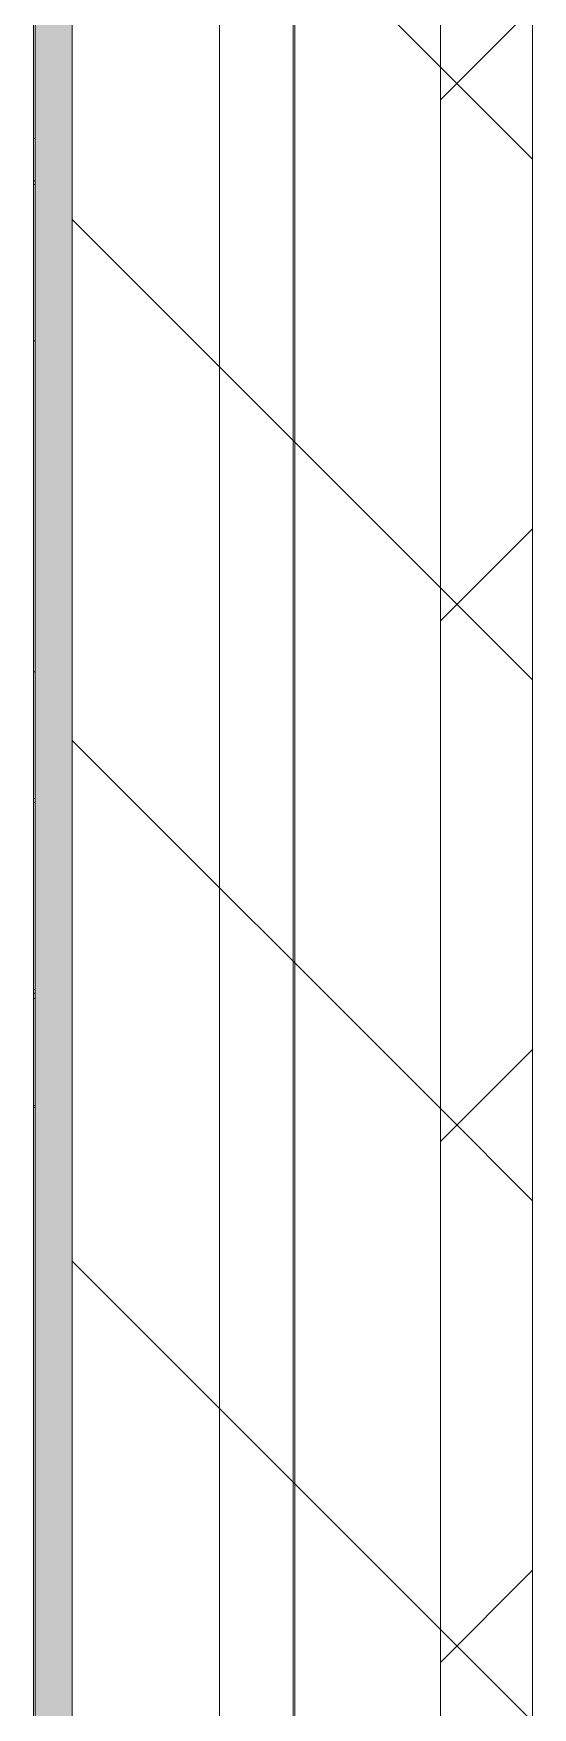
# Model space of a CAD drawing. Header units: millimetres. Extents: x -249154 to 415037, y -45458 to 354837.
# Drawn here: x 107174 to 107445, y 538 to 1447 of the extents above; entities that cross this region are included whole.
import ezdxf

# ---------------------------------------------------------------- set-up
doc = ezdxf.new("R2010")
doc.units = ezdxf.units.MM
for name, color, linetype, lineweight in [('A-FLOR', 7, 'Continuous', 9), ('A-GENM-3', 7, 'Continuous', 5), ('A-WALL', 7, 'Continuous', 5), ('I-WALL', 7, 'Continuous', 5), ('Оси', 7, 'Continuous', 9)]:
    doc.layers.add(name, color=color, linetype=linetype, lineweight=lineweight)
doc.layers.add('A-WALL-1', color=9, linetype='Continuous', lineweight=5, true_color=0x808080)
doc.layers.add('A-WALL-FNSH-1', color=9, linetype='Continuous', lineweight=5, true_color=0x808080)

# ---------------------------------------------------------------- blocks, each defined once
blk = doc.blocks.new('Рисунок_горы - Рисунок_горы-31934381-Объем проектирования 1 этажа')
at = {"layer": 'A-GENM-3'}
for p, q in [((107109, 5509.4), (107109, 170.32)), ((107109, 1247.54), (107109, 1581.05)), ((107109, 1293.11), (107109, 1296.39)), ((107109, 950.11), (107109, 1139.26)), ((107109, 1139.26), (107109, 950.11)), ((107109, 1122.44), (107109, 1119.86)), ((107109, 1119.86), (107109, 756.67)), ((107109, 688.32), (107109, 1080.62)), ((107109, 988.4), (107109, 946.8)), ((107109, 928.03), (107109, 950.11)), ((107109, 950.11), (107109, 928.03)), ((107109, 800.04), (107109, 928.03)), ((107109, 928.03), (107109, 800.04)), ((107109, 756.67), (107109, 692.59)), ((107109, 692.59), (107109, 688.32))]:
    blk.add_line(p, q, dxfattribs=at)
for points, knots in [([(107109, 1883.21), (107109, 1883.21), (107109, 1772.03), (107109, 1712.27), (107109, 1580.91)], [0.05882353, 0.05882353, 0.05882353, 0.05882353, 0.05882354, 0.11764706, 0.11764706, 0.11764706, 0.11764706]), ([(107109, 1580.91), (107109, 1580.91), (107109, 1528.61), (107109, 1484.2), (107109, 1440.43)], [0.11764706, 0.11764706, 0.11764706, 0.11764706, 0.11764707, 0.17647059, 0.17647059, 0.17647059, 0.17647059]), ([(107109, 1440.43), (107109, 1440.43), (107109, 1388), (107109, 1350.43), (107109, 1277.25)], [0.17647059, 0.17647059, 0.17647059, 0.17647059, 0.1764706, 0.23529412, 0.23529412, 0.23529412, 0.23529412]), ([(107109, 1280.45), (107109, 1280.45), (107109, 1311.26), (107109, 1344.39), (107109, 1378.07)], [0.52941176, 0.52941176, 0.52941176, 0.52941176, 0.52941177, 0.55016053, 0.55016053, 0.55016053, 0.55016053]), ([(107109, 1296.39), (107109, 1296.39), (107109, 1296.6), (107109, 1296.78), (107109, 1296.93)], [0.6567164179, 0.6567164179, 0.6567164179, 0.6567164179, 0.6567164279, 0.6571891887, 0.6571891887, 0.6571891887, 0.6571891887]), ([(107109, 1284.56), (107109, 1284.56), (107109, 1286.88), (107109, 1288.14), (107109, 1288.92)], [0.626865672, 0.626865672, 0.626865672, 0.626865672, 0.626865682, 0.631675383, 0.631675383, 0.631675383, 0.631675383]), ([(107109, 1141.91), (107109, 1141.91), (107109, 1191.47), (107109, 1233.34), (107109, 1280.45)], [0.47058824, 0.47058824, 0.47058824, 0.47058824, 0.47058825, 0.52941176, 0.52941176, 0.52941176, 0.52941176]), ([(107109, 1280.45), (107109, 1280.45), (107109, 1233.34), (107109, 1191.47), (107109, 1141.91)], [0.856115108, 0.856115108, 0.856115108, 0.856115108, 0.856115118, 0.863309353, 0.863309353, 0.863309353, 0.863309353]), ([(107109, 1277.25), (107109, 1277.25), (107109, 1224.53), (107109, 1174), (107109, 1122.44)], [0.23529412, 0.23529412, 0.23529412, 0.23529412, 0.23529413, 0.29411765, 0.29411765, 0.29411765, 0.29411765]), ([(107109, 1267.65), (107109, 1267.65), (107109, 1262.18), (107109, 1254.97), (107109, 1250.35)], [0.67164179, 0.67164179, 0.67164179, 0.67164179, 0.6716418, 0.68368998, 0.68368998, 0.68368998, 0.68368998]), ([(107109, 1136.48), (107109, 1136.48), (107109, 1144.18), (107109, 1149.52), (107109, 1152.87)], [0.4, 0.4, 0.4, 0.4, 0.40000001, 0.42984539, 0.42984539, 0.42984539, 0.42984539]), ([(107109, 1141.91), (107109, 1141.91), (107109, 1136.39), (107109, 1133.63), (107109, 1127.21)], [0.52238806, 0.52238806, 0.52238806, 0.52238806, 0.52238807, 0.53731343, 0.53731343, 0.53731343, 0.53731343]), ([(107109, 1141.91), (107109, 1141.91), (107109, 1141.05), (107109, 1139.91), (107109, 1139.39)], [0.863309353, 0.863309353, 0.863309353, 0.863309353, 0.863309363, 0.869851372, 0.869851372, 0.869851372, 0.869851372]), ([(107109, 1127.21), (107109, 1127.21), (107109, 1128.34), (107109, 1129.35), (107109, 1130.28)], [0.41176471, 0.41176471, 0.41176471, 0.41176471, 0.41176472, 0.42207081, 0.42207081, 0.42207081, 0.42207081]), ([(107109, 1127.21), (107109, 1127.21), (107109, 1125.11), (107109, 1123.19), (107109, 1121.9)], [0.53731343, 0.53731343, 0.53731343, 0.53731343, 0.53731344, 0.54781179, 0.54781179, 0.54781179, 0.54781179]), ([(107109, 1122.44), (107109, 1122.44), (107109, 1120.8), (107109, 1119.6), (107109, 1118.74)], [0.294117647, 0.294117647, 0.294117647, 0.294117647, 0.294117657, 0.303963262, 0.303963262, 0.303963262, 0.303963262]), ([(107109, 644.11), (107109, 644.11), (107109, 658.84), (107109, 789.3), (107109, 800.04)], [0.44776119, 0.44776119, 0.44776119, 0.44776119, 0.4477612, 0.46268657, 0.46268657, 0.46268657, 0.46268657]), ([(107109, 800.04), (107109, 800.04), (107109, 797.8), (107109, 795.07), (107109, 791.96)], [0.8920863309, 0.8920863309, 0.8920863309, 0.8920863309, 0.8920863409, 0.8929568714, 0.8929568714, 0.8929568714, 0.8929568714])]:
    blk.add_open_spline(points, degree=3, knots=knots, dxfattribs=at)
for points in [[(107109, 1378.07), (107109, 1344.39), (107109, 1311.26), (107109, 1280.45)], [(107109, 1296.76), (107109, 1296.42), (107109, 1295.99), (107109, 1295.47)], [(107109, 1295.47), (107109, 1295.47), (107109, 1295.46), (107109, 1295.46)], [(107109, 1295.46), (107109, 1290.52), (107109, 1278.24), (107109, 1267.65)], [(107109, 1291.46), (107109, 1291.86), (107109, 1292.38), (107109, 1293.11)], [(107109, 1204.26), (107109, 1240.11), (107109, 1272.69), (107109, 1284.56)], [(107109, 1250.35), (107109, 1250.35), (107109, 1250.35), (107109, 1250.34)], [(107109, 1250.34), (107109, 1250.34), (107109, 1250.33), (107109, 1250.33)], [(107109, 1250.33), (107109, 1250.32), (107109, 1250.31), (107109, 1250.31)], [(107109, 1250.31), (107109, 1250.3), (107109, 1250.3), (107109, 1250.29)], [(107109, 1250.29), (107109, 1250.29), (107109, 1250.29), (107109, 1250.28)], [(107109, 1250.28), (107109, 1250.28), (107109, 1250.27), (107109, 1250.27)], [(107109, 1250.27), (107109, 1250.26), (107109, 1250.26), (107109, 1250.26)], [(107109, 1250.26), (107109, 1250.25), (107109, 1250.25), (107109, 1250.24)], [(107109, 1250.24), (107109, 1250.23), (107109, 1250.23), (107109, 1250.22)], [(107109, 1250.22), (107109, 1250.21), (107109, 1250.21), (107109, 1250.2)], [(107109, 1250.2), (107109, 1250.19), (107109, 1250.19), (107109, 1250.19)], [(107109, 1250.19), (107109, 1250.18), (107109, 1250.17), (107109, 1250.16)], [(107109, 1250.16), (107109, 1250.15), (107109, 1250.15), (107109, 1250.14)], [(107109, 1250.14), (107109, 1250.13), (107109, 1250.13), (107109, 1250.13)], [(107109, 1250.13), (107109, 1250.12), (107109, 1250.12), (107109, 1250.11)], [(107109, 1250.11), (107109, 1250.11), (107109, 1250.1), (107109, 1250.1)], [(107109, 1250.1), (107109, 1250.09), (107109, 1250.09), (107109, 1250.09)], [(107109, 1250.09), (107109, 1250.08), (107109, 1250.08), (107109, 1250.07)], [(107109, 1250.07), (107109, 1250.07), (107109, 1250.06), (107109, 1250.06)], [(107109, 1250.06), (107109, 1250.06), (107109, 1250.06), (107109, 1250.05)], [(107109, 1250.05), (107109, 1250.05), (107109, 1250.05), (107109, 1250.04)], [(107109, 1250.04), (107109, 1250.04), (107109, 1250.03), (107109, 1250.02)], [(107109, 1250.02), (107109, 1250.01), (107109, 1250), (107109, 1249.99)], [(107109, 1249.99), (107109, 1249.99), (107109, 1249.98), (107109, 1249.97)], [(107109, 1249.97), (107109, 1249.96), (107109, 1249.95), (107109, 1249.94)], [(107109, 1249.94), (107109, 1249.93), (107109, 1249.91), (107109, 1249.89)], [(107109, 1249.89), (107109, 1249.89), (107109, 1249.88), (107109, 1249.88)], [(107109, 1249.88), (107109, 1249.87), (107109, 1249.87), (107109, 1249.86)], [(107109, 1249.86), (107109, 1249.84), (107109, 1249.83), (107109, 1249.81)], [(107109, 1249.81), (107109, 1249.81), (107109, 1249.8), (107109, 1249.8)], [(107109, 1249.8), (107109, 1249.78), (107109, 1249.76), (107109, 1249.75)], [(107109, 1249.75), (107109, 1249.74), (107109, 1249.72), (107109, 1249.71)], [(107109, 1249.71), (107109, 1249.7), (107109, 1249.69), (107109, 1249.69)], [(107109, 1249.71), (107109, 1249.71), (107109, 1249.71), (107109, 1249.71)], [(107109, 1249.69), (107109, 1249.69), (107109, 1249.68), (107109, 1249.68)], [(107109, 1249.68), (107109, 1249.68), (107109, 1249.68), (107109, 1249.67)], [(107109, 1249.67), (107109, 1249.67), (107109, 1249.67), (107109, 1249.66)], [(107109, 1249.66), (107109, 1249.65), (107109, 1249.65), (107109, 1249.64)], [(107109, 1249.66), (107109, 1249.66), (107109, 1249.66), (107109, 1249.66)], [(107109, 1249.64), (107109, 1249.64), (107109, 1249.64), (107109, 1249.63)], [(107109, 1249.63), (107109, 1249.63), (107109, 1249.63), (107109, 1249.62)], [(107109, 1249.62), (107109, 1249.62), (107109, 1249.61), (107109, 1249.61)], [(107109, 1249.61), (107109, 1249.61), (107109, 1249.6), (107109, 1249.6)], [(107109, 1249.6), (107109, 1249.59), (107109, 1249.58), (107109, 1249.57)], [(107109, 1249.57), (107109, 1249.55), (107109, 1249.53), (107109, 1249.5)], [(107109, 1249.5), (107109, 1249.49), (107109, 1249.49), (107109, 1249.49)], [(107109, 1249.5), (107109, 1249.5), (107109, 1249.5), (107109, 1249.5)], [(107109, 1249.49), (107109, 1249.49), (107109, 1249.48), (107109, 1249.48)], [(107109, 1249.48), (107109, 1249.48), (107109, 1249.47), (107109, 1249.47)], [(107109, 1249.47), (107109, 1249.47), (107109, 1249.46), (107109, 1249.46)], [(107109, 1249.46), (107109, 1249.45), (107109, 1249.45), (107109, 1249.44)], [(107109, 1249.44), (107109, 1249.43), (107109, 1249.43), (107109, 1249.42)], [(107109, 1249.42), (107109, 1249.42), (107109, 1249.41), (107109, 1249.41)], [(107109, 1249.41), (107109, 1249.41), (107109, 1249.4), (107109, 1249.4)], [(107109, 1249.4), (107109, 1249.39), (107109, 1249.38), (107109, 1249.38)], [(107109, 1249.38), (107109, 1249.37), (107109, 1249.37), (107109, 1249.37)], [(107109, 1249.37), (107109, 1249.37), (107109, 1249.36), (107109, 1249.36)], [(107109, 1249.36), (107109, 1249.36), (107109, 1249.35), (107109, 1249.35)], [(107109, 1249.35), (107109, 1249.34), (107109, 1249.34), (107109, 1249.33)], [(107109, 1249.33), (107109, 1249.32), (107109, 1249.32), (107109, 1249.31)], [(107109, 1249.31), (107109, 1249.3), (107109, 1249.3), (107109, 1249.3)], [(107109, 1249.31), (107109, 1249.31), (107109, 1249.31), (107109, 1249.31)], [(107109, 1249.3), (107109, 1249.29), (107109, 1249.28), (107109, 1249.28)], [(107109, 1249.28), (107109, 1249.27), (107109, 1249.27), (107109, 1249.27)], [(107109, 1249.27), (107109, 1249.26), (107109, 1249.26), (107109, 1249.26)], [(107109, 1249.26), (107109, 1249.26), (107109, 1249.25), (107109, 1249.25)], [(107109, 1249.25), (107109, 1249.2), (107109, 1249.14), (107109, 1249.08)], [(107109, 1249.08), (107109, 1249.08), (107109, 1249.07), (107109, 1249.07)], [(107109, 1249.07), (107109, 1249.06), (107109, 1249.06), (107109, 1249.05)], [(107109, 1249.05), (107109, 1249.05), (107109, 1249.04), (107109, 1249.04)], [(107109, 1249.04), (107109, 1249.03), (107109, 1249.03), (107109, 1249.02)], [(107109, 1249.02), (107109, 1249.02), (107109, 1249.01), (107109, 1249.01)], [(107109, 1249.01), (107109, 1249), (107109, 1249), (107109, 1249)], [(107109, 1249), (107109, 1249), (107109, 1248.99), (107109, 1248.99)], [(107109, 1248.99), (107109, 1248.99), (107109, 1248.99), (107109, 1248.98)], [(107109, 1248.98), (107109, 1248.97), (107109, 1248.97), (107109, 1248.97)], [(107109, 1248.98), (107109, 1248.98), (107109, 1248.98), (107109, 1248.98)], [(107109, 1248.97), (107109, 1248.97), (107109, 1248.96), (107109, 1248.96)], [(107109, 1248.96), (107109, 1248.96), (107109, 1248.96), (107109, 1248.95)], [(107109, 1248.95), (107109, 1248.94), (107109, 1248.94), (107109, 1248.94)], [(107109, 1248.95), (107109, 1248.95), (107109, 1248.95), (107109, 1248.95)], [(107109, 1248.94), (107109, 1248.93), (107109, 1248.91), (107109, 1248.9)], [(107109, 1248.9), (107109, 1248.9), (107109, 1248.89), (107109, 1248.89)], [(107109, 1248.89), (107109, 1248.88), (107109, 1248.88), (107109, 1248.88)], [(107109, 1248.88), (107109, 1248.88), (107109, 1248.87), (107109, 1248.87)], [(107109, 1248.87), (107109, 1248.87), (107109, 1248.86), (107109, 1248.85)], [(107109, 1248.85), (107109, 1248.85), (107109, 1248.85), (107109, 1248.84)], [(107109, 1248.84), (107109, 1248.83), (107109, 1248.83), (107109, 1248.83)], [(107109, 1248.84), (107109, 1248.84), (107109, 1248.84), (107109, 1248.84)], [(107109, 1248.83), (107109, 1248.82), (107109, 1248.82), (107109, 1248.81)], [(107109, 1248.81), (107109, 1248.81), (107109, 1248.8), (107109, 1248.79)], [(107109, 1248.79), (107109, 1248.78), (107109, 1248.78), (107109, 1248.77)], [(107109, 1248.77), (107109, 1248.77), (107109, 1248.76), (107109, 1248.76)], [(107109, 1248.76), (107109, 1248.76), (107109, 1248.76), (107109, 1248.75)], [(107109, 1248.75), (107109, 1248.75), (107109, 1248.74), (107109, 1248.73)], [(107109, 1248.73), (107109, 1248.72), (107109, 1248.72), (107109, 1248.72)], [(107109, 1248.73), (107109, 1248.73), (107109, 1248.73), (107109, 1248.73)], [(107109, 1248.72), (107109, 1248.71), (107109, 1248.7), (107109, 1248.7)], [(107109, 1248.7), (107109, 1248.69), (107109, 1248.69), (107109, 1248.69)], [(107109, 1248.69), (107109, 1248.69), (107109, 1248.68), (107109, 1248.68)], [(107109, 1248.68), (107109, 1248.68), (107109, 1248.67), (107109, 1248.67)], [(107109, 1248.67), (107109, 1248.67), (107109, 1248.66), (107109, 1248.66)], [(107109, 1248.66), (107109, 1248.66), (107109, 1248.66), (107109, 1248.65)], [(107109, 1248.65), (107109, 1248.64), (107109, 1248.64), (107109, 1248.64)], [(107109, 1248.65), (107109, 1248.65), (107109, 1248.65), (107109, 1248.65)], [(107109, 1248.64), (107109, 1248.63), (107109, 1248.63), (107109, 1248.62)], [(107109, 1248.62), (107109, 1248.62), (107109, 1248.62), (107109, 1248.61)], [(107109, 1248.61), (107109, 1248.61), (107109, 1248.6), (107109, 1248.6)], [(107109, 1248.6), (107109, 1248.59), (107109, 1248.59), (107109, 1248.59)], [(107109, 1248.59), (107109, 1248.57), (107109, 1248.56), (107109, 1248.54)], [(107109, 1248.54), (107109, 1248.53), (107109, 1248.53), (107109, 1248.52)], [(107109, 1248.52), (107109, 1248.52), (107109, 1248.51), (107109, 1248.51)], [(107109, 1248.52), (107109, 1248.52), (107109, 1248.52), (107109, 1248.52)], [(107109, 1248.51), (107109, 1248.51), (107109, 1248.51), (107109, 1248.5)], [(107109, 1248.5), (107109, 1248.5), (107109, 1248.5), (107109, 1248.5)], [(107109, 1248.5), (107109, 1248.49), (107109, 1248.49), (107109, 1248.49)], [(107109, 1248.49), (107109, 1248.49), (107109, 1248.49), (107109, 1248.48)], [(107109, 1248.48), (107109, 1248.48), (107109, 1248.48), (107109, 1248.48)], [(107109, 1248.48), (107109, 1248.47), (107109, 1248.47), (107109, 1248.47)], [(107109, 1248.47), (107109, 1248.47), (107109, 1248.46), (107109, 1248.46)], [(107109, 1248.46), (107109, 1248.46), (107109, 1248.46), (107109, 1248.45)], [(107109, 1248.45), (107109, 1248.45), (107109, 1248.45), (107109, 1248.44)], [(107109, 1248.44), (107109, 1248.44), (107109, 1248.44), (107109, 1248.43)], [(107109, 1248.43), (107109, 1248.43), (107109, 1248.43), (107109, 1248.43)], [(107109, 1248.43), (107109, 1248.42), (107109, 1248.42), (107109, 1248.42)], [(107109, 1248.42), (107109, 1248.42), (107109, 1248.42), (107109, 1248.41)], [(107109, 1248.41), (107109, 1248.41), (107109, 1248.41), (107109, 1248.41)], [(107109, 1248.41), (107109, 1248.4), (107109, 1248.4), (107109, 1248.4)], [(107109, 1248.4), (107109, 1248.4), (107109, 1248.39), (107109, 1248.39)], [(107109, 1248.39), (107109, 1248.39), (107109, 1248.39), (107109, 1248.39)], [(107109, 1248.39), (107109, 1248.38), (107109, 1248.38), (107109, 1248.38)], [(107109, 1248.38), (107109, 1248.38), (107109, 1248.37), (107109, 1248.37)], [(107109, 1248.37), (107109, 1248.37), (107109, 1248.37), (107109, 1248.36)], [(107109, 1248.36), (107109, 1248.36), (107109, 1248.36), (107109, 1248.36)], [(107109, 1248.36), (107109, 1248.36), (107109, 1248.35), (107109, 1248.35)], [(107109, 1248.35), (107109, 1248.35), (107109, 1248.35), (107109, 1248.34)], [(107109, 1248.34), (107109, 1248.34), (107109, 1248.34), (107109, 1248.34)], [(107109, 1248.34), (107109, 1248.33), (107109, 1248.33), (107109, 1248.33)], [(107109, 1248.33), (107109, 1248.33), (107109, 1248.33), (107109, 1248.32)], [(107109, 1248.32), (107109, 1248.32), (107109, 1248.32), (107109, 1248.32)], [(107109, 1248.32), (107109, 1248.31), (107109, 1248.31), (107109, 1248.31)], [(107109, 1248.31), (107109, 1248.31), (107109, 1248.31), (107109, 1248.3)], [(107109, 1248.3), (107109, 1248.3), (107109, 1248.3), (107109, 1248.3)], [(107109, 1248.3), (107109, 1248.29), (107109, 1248.29), (107109, 1248.29)], [(107109, 1248.29), (107109, 1248.29), (107109, 1248.28), (107109, 1248.28)], [(107109, 1248.28), (107109, 1248.28), (107109, 1248.27), (107109, 1248.27)], [(107109, 1248.27), (107109, 1248.27), (107109, 1248.26), (107109, 1248.26)], [(107109, 1248.26), (107109, 1248.26), (107109, 1248.26), (107109, 1248.26)], [(107109, 1248.26), (107109, 1248.25), (107109, 1248.25), (107109, 1248.25)], [(107109, 1248.25), (107109, 1248.25), (107109, 1248.24), (107109, 1248.24)], [(107109, 1248.24), (107109, 1248.24), (107109, 1248.24), (107109, 1248.23)], [(107109, 1248.23), (107109, 1248.23), (107109, 1248.23), (107109, 1248.23)], [(107109, 1248.23), (107109, 1248.23), (107109, 1248.22), (107109, 1248.22)], [(107109, 1248.22), (107109, 1248.22), (107109, 1248.22), (107109, 1248.21)], [(107109, 1248.21), (107109, 1248.21), (107109, 1248.21), (107109, 1248.21)], [(107109, 1248.21), (107109, 1248.2), (107109, 1248.2), (107109, 1248.19)], [(107109, 1248.19), (107109, 1248.19), (107109, 1248.19), (107109, 1248.19)], [(107109, 1248.19), (107109, 1248.18), (107109, 1248.18), (107109, 1248.17)], [(107109, 1248.17), (107109, 1248.13), (107109, 1248.08), (107109, 1248.04)], [(107109, 1248.04), (107109, 1248.03), (107109, 1248.02), (107109, 1248.02)], [(107109, 1248.02), (107109, 1248.01), (107109, 1248.01), (107109, 1248.01)], [(107109, 1248.01), (107109, 1248.01), (107109, 1248.01), (107109, 1248)], [(107109, 1248), (107109, 1248), (107109, 1248), (107109, 1247.99)], [(107109, 1247.99), (107109, 1247.99), (107109, 1247.98), (107109, 1247.98)], [(107109, 1247.98), (107109, 1247.98), (107109, 1247.97), (107109, 1247.97)], [(107109, 1247.97), (107109, 1247.97), (107109, 1247.96), (107109, 1247.96)], [(107109, 1247.96), (107109, 1247.95), (107109, 1247.94), (107109, 1247.93)], [(107109, 1247.93), (107109, 1247.93), (107109, 1247.92), (107109, 1247.92)], [(107109, 1247.92), (107109, 1247.92), (107109, 1247.91), (107109, 1247.91)], [(107109, 1247.91), (107109, 1247.89), (107109, 1247.88), (107109, 1247.86)], [(107109, 1247.86), (107109, 1247.86), (107109, 1247.86), (107109, 1247.86)], [(107109, 1247.86), (107109, 1247.85), (107109, 1247.85), (107109, 1247.85)], [(107109, 1247.85), (107109, 1247.85), (107109, 1247.85), (107109, 1247.84)], [(107109, 1247.84), (107109, 1247.84), (107109, 1247.84), (107109, 1247.83)], [(107109, 1247.83), (107109, 1247.83), (107109, 1247.82), (107109, 1247.82)], [(107109, 1247.82), (107109, 1247.82), (107109, 1247.82), (107109, 1247.81)], [(107109, 1247.81), (107109, 1247.81), (107109, 1247.81), (107109, 1247.81)], [(107109, 1247.81), (107109, 1247.8), (107109, 1247.8), (107109, 1247.8)], [(107109, 1247.8), (107109, 1247.79), (107109, 1247.78), (107109, 1247.78)], [(107109, 1247.78), (107109, 1247.77), (107109, 1247.77), (107109, 1247.76)], [(107109, 1247.76), (107109, 1247.75), (107109, 1247.73), (107109, 1247.71)], [(107109, 1247.71), (107109, 1247.7), (107109, 1247.69), (107109, 1247.68)], [(107109, 1247.68), (107109, 1247.68), (107109, 1247.68), (107109, 1247.67)], [(107109, 1247.67), (107109, 1247.67), (107109, 1247.66), (107109, 1247.66)], [(107109, 1247.66), (107109, 1247.65), (107109, 1247.64), (107109, 1247.64)], [(107109, 1247.64), (107109, 1247.63), (107109, 1247.63), (107109, 1247.63)], [(107109, 1247.63), (107109, 1247.63), (107109, 1247.63), (107109, 1247.62)], [(107109, 1247.62), (107109, 1247.62), (107109, 1247.62), (107109, 1247.62)], [(107109, 1247.62), (107109, 1247.62), (107109, 1247.61), (107109, 1247.61)], [(107109, 1247.61), (107109, 1247.61), (107109, 1247.61), (107109, 1247.61)], [(107109, 1247.61), (107109, 1247.6), (107109, 1247.6), (107109, 1247.59)], [(107109, 1247.59), (107109, 1247.59), (107109, 1247.59), (107109, 1247.58)], [(107109, 1247.58), (107109, 1247.58), (107109, 1247.58), (107109, 1247.58)], [(107109, 1247.58), (107109, 1247.57), (107109, 1247.57), (107109, 1247.56)], [(107109, 1247.56), (107109, 1247.56), (107109, 1247.55), (107109, 1247.54)], [(107109, 1204.18), (107109, 1204.21), (107109, 1204.24), (107109, 1204.26)], [(107109, 1086.18), (107109, 1105.29), (107109, 1157.48), (107109, 1204.18)], [(107109, 1150.92), (107109, 1139.02), (107109, 1112.86), (107109, 1089.83)], [(107109, 1141.34), (107109, 1141.52), (107109, 1141.71), (107109, 1141.91)], [(107109, 1139.59), (107109, 1140.16), (107109, 1141.15), (107109, 1141.91)], [(107109, 949.48), (107109, 970.88), (107109, 1112.76), (107109, 1134.16)], [(107109, 1117.42), (107109, 1118.11), (107109, 1119.64), (107109, 1122.44)], [(107109, 1120.35), (107109, 1119.63), (107109, 1118.66), (107109, 1117.93)], [(107109, 1086.14), (107109, 1086.16), (107109, 1086.17), (107109, 1086.18)], [(107109, 1086.07), (107109, 1086.1), (107109, 1086.12), (107109, 1086.14)], [(107109, 1086.04), (107109, 1086.05), (107109, 1086.06), (107109, 1086.07)], [(107109, 1085.55), (107109, 1085.71), (107109, 1085.87), (107109, 1086.04)], [(107109, 1085.51), (107109, 1085.53), (107109, 1085.54), (107109, 1085.55)], [(107109, 1085.41), (107109, 1085.45), (107109, 1085.48), (107109, 1085.51)], [(107109, 1085.31), (107109, 1085.34), (107109, 1085.38), (107109, 1085.41)], [(107109, 1085.18), (107109, 1085.22), (107109, 1085.27), (107109, 1085.31)], [(107109, 1085.11), (107109, 1085.13), (107109, 1085.15), (107109, 1085.18)], [(107109, 1085.08), (107109, 1085.09), (107109, 1085.1), (107109, 1085.11)], [(107109, 1085.04), (107109, 1085.05), (107109, 1085.07), (107109, 1085.08)], [(107109, 1085.01), (107109, 1085.02), (107109, 1085.03), (107109, 1085.04)], [(107109, 1084.94), (107109, 1084.97), (107109, 1084.99), (107109, 1085.01)], [(107109, 1084.91), (107109, 1084.92), (107109, 1084.93), (107109, 1084.94)], [(107109, 1084.88), (107109, 1084.89), (107109, 1084.9), (107109, 1084.91)], [(107109, 1084.81), (107109, 1084.84), (107109, 1084.86), (107109, 1084.88)], [(107109, 1084.78), (107109, 1084.79), (107109, 1084.8), (107109, 1084.81)], [(107109, 1084.75), (107109, 1084.76), (107109, 1084.77), (107109, 1084.78)], [(107109, 1084.72), (107109, 1084.73), (107109, 1084.74), (107109, 1084.75)], [(107109, 1084.68), (107109, 1084.69), (107109, 1084.71), (107109, 1084.72)], [(107109, 1084.62), (107109, 1084.64), (107109, 1084.66), (107109, 1084.68)], [(107109, 1084.59), (107109, 1084.6), (107109, 1084.61), (107109, 1084.62)], [(107109, 1084.56), (107109, 1084.57), (107109, 1084.58), (107109, 1084.59)], [(107109, 1084.52), (107109, 1084.53), (107109, 1084.54), (107109, 1084.56)], [(107109, 1084.49), (107109, 1084.5), (107109, 1084.51), (107109, 1084.52)], [(107109, 1084.46), (107109, 1084.47), (107109, 1084.48), (107109, 1084.49)], [(107109, 1084.4), (107109, 1084.42), (107109, 1084.44), (107109, 1084.46)], [(107109, 1084.33), (107109, 1084.35), (107109, 1084.38), (107109, 1084.4)], [(107109, 1084.34), (107109, 1075.82), (107109, 1065.35), (107109, 1052.71)], [(107109, 1084.27), (107109, 1084.29), (107109, 1084.31), (107109, 1084.33)], [(107109, 1084.18), (107109, 1084.21), (107109, 1084.24), (107109, 1084.27)], [(107109, 1084.12), (107109, 1084.14), (107109, 1084.16), (107109, 1084.18)], [(107109, 1084.09), (107109, 1084.1), (107109, 1084.11), (107109, 1084.12)], [(107109, 1084.05), (107109, 1084.07), (107109, 1084.08), (107109, 1084.09)], [(107109, 1084.02), (107109, 1084.03), (107109, 1084.04), (107109, 1084.05)], [(107109, 1083.99), (107109, 1084), (107109, 1084.01), (107109, 1084.02)], [(107109, 1083.93), (107109, 1083.95), (107109, 1083.97), (107109, 1083.99)], [(107109, 1083.9), (107109, 1083.91), (107109, 1083.92), (107109, 1083.93)], [(107109, 1083.87), (107109, 1083.88), (107109, 1083.89), (107109, 1083.9)], [(107109, 1083.84), (107109, 1083.85), (107109, 1083.86), (107109, 1083.87)], [(107109, 1083.81), (107109, 1083.82), (107109, 1083.83), (107109, 1083.84)], [(107109, 1083.78), (107109, 1083.79), (107109, 1083.8), (107109, 1083.81)], [(107109, 1083.75), (107109, 1083.76), (107109, 1083.77), (107109, 1083.78)], [(107109, 1083.72), (107109, 1083.73), (107109, 1083.74), (107109, 1083.75)], [(107109, 1083.69), (107109, 1083.7), (107109, 1083.71), (107109, 1083.72)], [(107109, 1083.63), (107109, 1083.65), (107109, 1083.67), (107109, 1083.69)], [(107109, 1083.52), (107109, 1083.56), (107109, 1083.59), (107109, 1083.63)], [(107109, 1083.49), (107109, 1083.5), (107109, 1083.51), (107109, 1083.52)], [(107109, 1083.2), (107109, 1083.29), (107109, 1083.39), (107109, 1083.49)], [(107109, 1083.17), (107109, 1083.18), (107109, 1083.19), (107109, 1083.2)], [(107109, 1083.06), (107109, 1083.1), (107109, 1083.13), (107109, 1083.17)], [(107109, 1083.03), (107109, 1083.04), (107109, 1083.05), (107109, 1083.06)], [(107109, 1082.41), (107109, 1082.61), (107109, 1082.82), (107109, 1083.03)], [(107109, 1082.18), (107109, 1082.26), (107109, 1082.34), (107109, 1082.41)], [(107109, 1081.94), (107109, 1082.02), (107109, 1082.1), (107109, 1082.18)], [(107109, 1081.89), (107109, 1081.91), (107109, 1081.92), (107109, 1081.94)], [(107109, 1081.82), (107109, 1081.84), (107109, 1081.86), (107109, 1081.89)], [(107109, 1081.77), (107109, 1081.79), (107109, 1081.8), (107109, 1081.82)], [(107109, 1081.47), (107109, 1081.57), (107109, 1081.67), (107109, 1081.77)], [(107109, 1081.45), (107109, 1081.45), (107109, 1081.46), (107109, 1081.47)], [(107109, 1081.42), (107109, 1081.43), (107109, 1081.44), (107109, 1081.45)], [(107109, 1081.38), (107109, 1081.39), (107109, 1081.41), (107109, 1081.42)], [(107109, 1081.33), (107109, 1081.35), (107109, 1081.36), (107109, 1081.38)], [(107109, 1081.12), (107109, 1081.19), (107109, 1081.26), (107109, 1081.33)], [(107109, 1080.91), (107109, 1080.98), (107109, 1081.05), (107109, 1081.12)], [(107109, 1080.89), (107109, 1080.9), (107109, 1080.9), (107109, 1080.91)], [(107109, 1080.69), (107109, 1080.76), (107109, 1080.82), (107109, 1080.89)], [(107109, 1080.64), (107109, 1080.65), (107109, 1080.67), (107109, 1080.69)], [(107109, 1080.62), (107109, 1080.62), (107109, 1080.62), (107109, 1080.62)], [(107109, 1052.71), (107109, 1035.49), (107109, 1014.24), (107109, 988.4)], [(107109, 800.04), (107109, 789.3), (107109, 658.84), (107109, 644.11)], [(107109, 791.96), (107109, 795.07), (107109, 797.8), (107109, 800.04)]]:
    blk.add_open_spline(points, degree=3, dxfattribs=at)

msp = doc.modelspace()

# ---------------------------------------------------------------- hatches: boundary and pattern name
at = {"layer": 'I-WALL'}
h = msp.add_hatch(dxfattribs=at)
h.set_pattern_fill('FP_191', color=256, style=0, pattern_type=2)
h.set_pattern_definition([(0, (64.7, -136.06), (243.84, 60.96), [20.117, -162.763, 20.117, -162.763, -975.36]), (0, (64.7, -136.06), (243.84, 60.96), [-365.76, 20.117, -345.643, 20.117, -162.763, -426.72]), (0, (64.7, -136.06), (243.84, 60.96), [-914.4, 20.117, -101.803, 20.117, -284.683]), (120, (156.14, -105.58), (-174.71291, 180.691634), [20.117, -162.763, 20.117, -162.763, -975.36]), (120, (156.14, -105.58), (-174.71291, 180.691634), [-365.76, 20.117, -345.643, 20.117, -162.763, -426.72]), (120, (156.14, -105.58), (-174.71291, 180.691634), [-914.4, 20.117, -101.803, 20.117, -284.683]), (240, (186.62, 16.34), (-69.12709, -241.651634), [20.117, -162.763, 20.117, -162.763, -975.36]), (240, (186.62, 16.34), (-69.12709, -241.651634), [-365.76, 20.117, -345.643, 20.117, -162.763, -426.72]), (240, (186.62, 16.34), (-69.12709, -241.651634), [-914.4, 20.117, -101.803, 20.117, -284.683])])
h.paths.add_polyline_path([(107194.7, 13.94), (107194.7, 10243.94), (107174.7, 10243.94), (107174.7, 13.94)])
h = msp.add_hatch(dxfattribs=at)
h.set_pattern_fill('FP_23', color=256, style=0, pattern_type=2)
h.set_pattern_definition([(135, (64.7, -136.06), (-141.42136, -141.42136), [])])
h.paths.add_polyline_path([(107394.7, 13.94), (107394.7, 2263.94), (107194.7, 2263.94), (107194.7, 13.94)])
h = msp.add_hatch(dxfattribs=at)
h.set_pattern_fill('FP_24', color=256, style=0, pattern_type=2)
h.set_pattern_definition([(45, (64.7, -136.06), (-141.42136, 141.42136), []), (135, (64.7, -136.06), (-141.42136, -141.42136), [])])
h.paths.add_polyline_path([(107444.7, 13.94), (107444.7, 2263.94), (107394.7, 2263.94), (107394.7, 13.94)])

# ---------------------------------------------------------------- linework, layer by layer
at = {"layer": 'A-FLOR'}
msp.add_line((107174.7, 10243.94), (107174.7, 33.94), dxfattribs=at)
at = {"layer": 'A-WALL'}
msp.add_line((107444.7, 2263.94), (107444.7, 13.94), dxfattribs=at)
at = {"layer": 'A-WALL-1'}
for p, q in [((107194.7, 13.94), (107194.7, 10463.94)), ((107394.7, 2263.94), (107394.7, 13.94))]:
    msp.add_line(p, q, dxfattribs=at)
at = {"layer": 'A-WALL-FNSH-1'}
for p, q in [((107314.7, 10253.94), (107314.7, 24.44)), ((107315.7, 24.44), (107315.7, 10253.94)), ((107173.7, 1553.34), (107173.7, 34.94)), ((107174.7, 864.7), (107173.7, 864.7)), ((107173.7, 863.57), (107174.7, 863.57))]:
    msp.add_line(p, q, dxfattribs=at)
at = {"layer": 'I-WALL'}
for p, q in [((107174.7, 1389.79), (107173.7, 1389.79)), ((107173.7, 1366.92), (107174.7, 1366.92)), ((107173.7, 1364.94), (107174.7, 1364.94)), ((107173.7, 1279.92), (107174.7, 1279.92)), ((107174.7, 1100.21), (107173.7, 1100.21)), ((107173.7, 1031.38), (107174.7, 1031.38)), ((107174.7, 1029.3), (107173.7, 1029.3)), ((107174.7, 927.73), (107173.7, 927.73)), ((107173.7, 925.65), (107174.7, 925.65)), ((107173.7, 922.7), (107174.7, 922.7))]:
    msp.add_line(p, q, dxfattribs=at)
for points, knots in [([(107173.7, 1391.77), (107173.7, 1391.77), (107173.7, 1390.54), (107173.7, 1386.62), (107173.7, 1380), (107173.7, 1367.78)], [-0.275916, -0.275916, -0.275916, -0.275916, -0.1854375, -0.0860846, 0, 0, 0, 0]), ([(107173.7, 1366.92), (107173.7, 1358.89), (107173.7, 1353.81), (107173.7, 1348.06), (107173.7, 1338.89), (107173.7, 1330.02), (107173.7, 1319.75), (107173.7, 1310.99), (107173.7, 1302.63), (107173.7, 1296.15), (107173.7, 1288.24), (107173.7, 1283.28), (107173.7, 1280.7), (107173.7, 1287.41), (107173.7, 1308.39), (107173.7, 1349.44), (107173.7, 1375.06), (107173.7, 1390.33), (107173.7, 1390.33), (107173.7, 1391.65), (107173.7, 1391.76), (107173.7, 1391.76)], [-1.570099, -1.570099, -1.570099, -1.570099, -1.541159, -1.501754, -1.446541, -1.382724, -1.319119, -1.257396, -1.183774, -1.104802, -1.027747, -0.955254, -0.896935, -0.833013, -0.751105, -0.652602, -0.534539, -0.451116, -0.365944, -0.289006, -0.279424, -0.279424, -0.279424, -0.279424]), ([(107173.7, 1365.81), (107173.7, 1378.03), (107173.7, 1384.65), (107173.7, 1388.57), (107173.7, 1389.79), (107173.7, 1389.79)], [-1.5700987, -1.5700987, -1.5700987, -1.5700987, -1.4840141, -1.3846612, -1.2941827, -1.2941827, -1.2941827, -1.2941827]), ([(107173.7, 1389.79), (107173.7, 1389.78), (107173.7, 1389.68), (107173.7, 1388.35), (107173.7, 1388.35), (107173.7, 1373.09), (107173.7, 1347.47), (107173.7, 1306.42), (107173.7, 1285.44), (107173.7, 1278.73), (107173.7, 1281.3), (107173.7, 1286.27), (107173.7, 1294.18), (107173.7, 1300.66), (107173.7, 1309.02), (107173.7, 1317.78), (107173.7, 1328.05), (107173.7, 1336.91), (107173.7, 1346.08), (107173.7, 1351.84), (107173.7, 1356.92), (107173.7, 1364.94)], [-1.290674, -1.290674, -1.290674, -1.290674, -1.281093, -1.204155, -1.118982, -1.03556, -0.917496, -0.818994, -0.737085, -0.673164, -0.614845, -0.542352, -0.465296, -0.386325, -0.312703, -0.250979, -0.187375, -0.123558, -0.068344, -0.028939, 0, 0, 0, 0]), ([(107173.7, 927.73), (107173.7, 976.57), (107173.7, 1031.04), (107173.7, 1066.63), (107173.7, 1083.47), (107173.7, 1100.21), (107173.7, 1100.21), (107173.7, 1100.21), (107173.7, 1057.31), (107173.7, 1031.38)], [-1.186443, -1.186443, -1.186443, -1.186443, -0.947492, -0.780382, -0.678185, -0.583884, -0.43854, -0.215745, 0, 0, 0, 0]), ([(107173.7, 1029.3), (107173.7, 1055.22), (107173.7, 1098.12), (107173.7, 1098.12), (107173.7, 1098.12), (107173.7, 1081.38), (107173.7, 1064.54), (107173.7, 1028.95), (107173.7, 974.48), (107173.7, 925.65)], [-1.186443, -1.186443, -1.186443, -1.186443, -0.970698, -0.747904, -0.602559, -0.508259, -0.406061, -0.238952, 0, 0, 0, 0]), ([(107173.7, 1031.38), (107173.7, 1005.07), (107173.7, 967.98), (107173.7, 932.06), (107173.7, 917.64), (107173.7, 927.73)], [-0.3529929, -0.3529929, -0.3529929, -0.3529929, -0.2400144, -0.1126558, 0, 0, 0, 0]), ([(107173.7, 925.65), (107173.7, 915.55), (107173.7, 929.98), (107173.7, 965.9), (107173.7, 1002.98), (107173.7, 1029.3)], [-0.3529929, -0.3529929, -0.3529929, -0.3529929, -0.2403371, -0.1129785, 0, 0, 0, 0])]:
    msp.add_open_spline(points, degree=3, knots=knots, dxfattribs=at)
for points in [[(107173.7, 864.7), (107173.7, 708.27), (107173.7, 527.72), (107173.7, 323.05)], [(107173.7, 323.05), (107173.7, 486.3), (107173.7, 666.47), (107173.7, 863.57)]]:
    msp.add_open_spline(points, degree=3, dxfattribs=at)
at = {"layer": 'Оси'}
msp.add_lwpolyline([(107274.7, -2042.32), (107274.7, 2957.68), (107274.7, 16892.22), (107274.7, 21892.22)], dxfattribs=at)

# ---------------------------------------------------------------- block references
at = {"layer": 'A-GENM-3'}
msp.add_blockref('Рисунок_горы - Рисунок_горы-31934381-Объем проектирования 1 этажа', (64.7, -136.06), dxfattribs=at)

doc.saveas('drawing.dxf')
